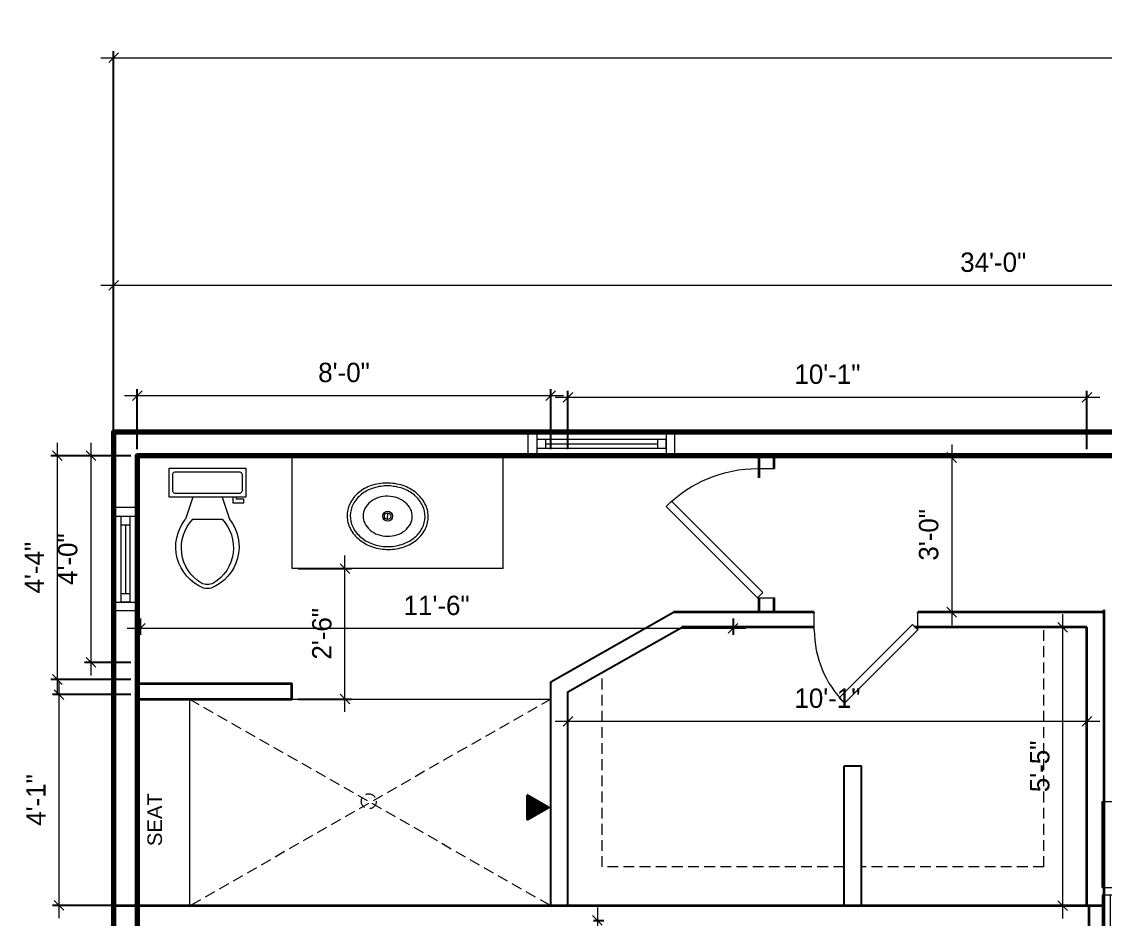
# Model space of a CAD drawing. Extents: x 2753 to 8941, y 12146 to 15850.
# Drawn here: x 7006.2 to 7257.8, y 14206 to 14414.4 of the extents above; entities that cross this region are included whole.
import ezdxf

# ---------------------------------------------------------------- set-up
doc = ezdxf.new("R2010")
doc.units = 0
doc.header["$LTSCALE"] = 20
doc.header["$MEASUREMENT"] = 0
doc.linetypes.add('HIDDEN', pattern=[0.375, 0.25, -0.125])
doc.layers.get('0').update_dxf_attribs({"lineweight": 9})
doc.layers.get('DefPoints').update_dxf_attribs({"color": 17})
for name, color, linetype in [('A-FLOOR-HANDRAIL', 3, 'Continuous'), ('A-WALL-PATT', 253, 'Continuous'), ('BNDYTEXT', 3, 'Continuous'), ('S-HATCH', 8, 'Continuous')]:
    doc.layers.add(name, color=color, linetype=linetype)
for name, color, linetype, lineweight in [('A-LIGHT+', 133, 'Continuous', 9), ('A-various', 8, 'Continuous', 5), ('A-Wall-New', 1, 'Continuous', 50), ('A-Wall-Partition', 3, 'Continuous', 35), ('A-windoor', 2, 'Continuous', 13), ('AFURNITURE', 134, 'Continuous', 18), ('DIM', 8, 'Continuous', 5), ('door', 43, 'Continuous', 13), ('Furniture', 132, 'Continuous', 5), ('hatch', 8, 'Continuous', 13), ('TEXT', 6, 'Continuous', 25)]:
    doc.layers.add(name, color=color, linetype=linetype, lineweight=lineweight)
doc.styles.get("Standard").update_dxf_attribs({"font": 'stylu.ttf'})
doc.dimstyles.new('Forum 24', dxfattribs={"dimscale": 24, "dimtxt": 0.1875, "dimasz": 0.09375, "dimexe": 0.0625, "dimexo": 0.0625, "dimgap": 0.125, "dimtad": 1, "dimdec": 4, "dimrnd": 1, "dimzin": 7, "dimdsep": 46, "dimlunit": 4, "dimtxsty": 'Standard', "dimblk": 'OBLIQUE', "dimblk1": 'DIMTICK', "dimblk2": 'OBLIQUE', "dimcen": -0.0625, "dimdle": 0.125, "dimclrd": 256, "dimclre": 256, "dimclrt": 256, "dimadec": 0, "dimazin": 0, "dimtfac": 1, "dimtdec": 4, "dimtmove": 1, "dimatfit": 3, "dimfxl": 0.0625, "dimtvp": 1.2, "dimfrac": 2, "dimtolj": 1, "dimtzin": 7, "dimlwd": 13, "dimarcsym": 0})

# ---------------------------------------------------------------- blocks, each defined once
blk = doc.blocks.new('A$C13B4006E')
at = {"layer": 'Furniture'}
for p, q in [((0, 83.54), (0, 103.54)), ((0, 103.54), (20, 103.54)), ((20, 83.54), (20, 103.54)), ((4.68, 98.86), (15.32, 88.21)), ((4.68, 88.21), (15.32, 98.86)), ((0, 83.54), (20, 83.54)), ((2, 21.77), (2, 81.77)), ((9, 38.97), (9, 81.77)), ((12, 41.12), (12, 81.77)), ((58.34, 81.77), (58.34, 21.77)), ((61.34, 81.77), (61.34, 21.77)), ((9, 38.97), (22.88, 48.93)), ((22.88, 48.93), (31.26, 21.77)), ((11.48, 37.05), (23.81, 45.91)), ((31.26, 21.77), (9, 38.97)), ((0, 20), (20, 20)), ((0, 20), (0, 0)), ((20, 20), (20, 0)), ((4.68, 4.68), (15.32, 15.32)), ((4.68, 15.32), (15.32, 4.68)), ((0, 0), (20, 0))]:
    blk.add_line(p, q, dxfattribs=at)
blk.add_lwpolyline([(72, 81.77), (0, 81.77), (0, 21.77), (72, 21.77)], close=True, dxfattribs=at)
blk.add_lwpolyline([(9, 39.96), (3.3, 39.96), (3.3, 65.54), (9, 65.54)], dxfattribs=at)
for centre in [(10, 93.54), (10, 10)]:
    blk.add_circle(centre, 7.53, dxfattribs=at)
blk = doc.blocks.new('_Oblique')
at = {"color": 0, "linetype": 'ByBlock', "lineweight": -2}
blk.add_line((-0.5, -0.5), (0.5, 0.5), dxfattribs=at)
blk = doc.blocks.new('*D807')
at = {"layer": 'DefPoints', "color": 0, "transparency": 16777216}
for p in [(7137.46, 14205.71), (7139.88, 14136.81), (7142.49, 14136.81)]:
    blk.add_point(p, dxfattribs=at)
at = {"layer": 'S-HATCH', "lineweight": 13, "transparency": 16777216}
blk.add_line((7139.88, 14208.71), (7139.88, 14133.81), dxfattribs=at)
at = {"layer": 'S-HATCH', "lineweight": -2, "transparency": 16777216}
for p, q in [((7138.96, 14205.71), (7141.38, 14205.71)), ((7140.99, 14136.81), (7138.38, 14136.81))]:
    blk.add_line(p, q, dxfattribs=at)
at = {"layer": 'S-HATCH', "lineweight": 13, "transparency": 16777216, "xscale": 2.25, "yscale": 2.25, "zscale": 2.25}
for p, rotation in [((7139.88, 14205.71), 90), ((7139.88, 14136.81), 270)]:
    blk.add_blockref('_Oblique', p, dxfattribs=dict(at, rotation=rotation))
at = {"layer": 'S-HATCH', "transparency": 16777216, "insert": (7134.54, 14171.26), "char_height": 4.5, "attachment_point": 5, "rotation": 90}
blk.add_mtext('\\A1;5\'-9"', dxfattribs=at)
blk = doc.blocks.new('DIMTICK')
for p, q in [((-1, 0), (1, 0)), ((0, 1), (0, -1))]:
    blk.add_line(p, q)
at = {"const_width": 0.141}
blk.add_lwpolyline([(0.71, 0.71), (-0.71, -0.71)], dxfattribs=at)
blk = doc.blocks.new('*D824')
at = {"layer": 'DefPoints', "color": 0, "transparency": 16777216}
for p in [(7889.48, 14406.07), (7889.48, 14319.13), (7027.54, 14315.51)]:
    blk.add_point(p, dxfattribs=at)
at = {"layer": 'DIM', "lineweight": -2, "transparency": 16777216}
for p, q in [((7027.54, 14317.01), (7027.54, 14407.57)), ((7889.48, 14320.63), (7889.48, 14407.57))]:
    blk.add_line(p, q, dxfattribs=at)
at = {"layer": 'DIM', "lineweight": 13, "transparency": 16777216}
blk.add_line((7024.54, 14406.07), (7892.48, 14406.07), dxfattribs=at)
at = {"layer": 'DIM', "lineweight": 13, "transparency": 16777216, "xscale": 2.25, "yscale": 2.25, "zscale": 2.25, "rotation": 180}
blk.add_blockref('_Oblique', (7027.54, 14406.07), dxfattribs=at)
at = {"layer": 'DIM', "lineweight": 13, "transparency": 16777216, "xscale": 2.25, "yscale": 2.25, "zscale": 2.25}
blk.add_blockref('_Oblique', (7889.48, 14406.07), dxfattribs=at)
at = {"layer": 'DIM', "transparency": 16777216, "insert": (7458.51, 14411.49), "char_height": 4.5, "attachment_point": 5}
blk.add_mtext('\\A1;71\'-10"', dxfattribs=at)
blk = doc.blocks.new('*D823')
at = {"layer": 'DefPoints', "color": 0, "transparency": 16777216}
for p in [(7027.54, 14353.19), (7027.54, 14319.13), (7436.02, 14319.13)]:
    blk.add_point(p, dxfattribs=at)
at = {"layer": 'DIM', "lineweight": -2, "transparency": 16777216}
for p, q in [((7027.54, 14320.63), (7027.54, 14354.69)), ((7436.02, 14320.63), (7436.02, 14354.69))]:
    blk.add_line(p, q, dxfattribs=at)
at = {"layer": 'DIM', "lineweight": 13, "transparency": 16777216}
blk.add_line((7439.02, 14353.19), (7024.54, 14353.19), dxfattribs=at)
at = {"layer": 'DIM', "lineweight": 13, "transparency": 16777216, "xscale": 2.25, "yscale": 2.25, "zscale": 2.25, "rotation": 180}
blk.add_blockref('_Oblique', (7027.54, 14353.19), dxfattribs=at)
at = {"layer": 'DIM', "lineweight": 13, "transparency": 16777216, "xscale": 2.25, "yscale": 2.25, "zscale": 2.25}
blk.add_blockref('_Oblique', (7436.02, 14353.19), dxfattribs=at)
at = {"layer": 'DIM', "transparency": 16777216, "insert": (7231.78, 14358.55), "char_height": 4.5, "attachment_point": 5}
blk.add_mtext('\\A1;34\'-0"', dxfattribs=at)
blk = doc.blocks.new('*D826')
at = {"layer": 'DefPoints', "color": 0, "transparency": 16777216}
for p in [(7257.55, 14209.21), (7438.02, 14209.21), (7438.02, 14182.06)]:
    blk.add_point(p, dxfattribs=at)
at = {"layer": 'S-HATCH', "lineweight": -2, "transparency": 16777216}
for p, q in [((7257.55, 14207.71), (7257.55, 14180.56)), ((7438.02, 14207.71), (7438.02, 14180.56))]:
    blk.add_line(p, q, dxfattribs=at)
at = {"layer": 'S-HATCH', "lineweight": 13, "transparency": 16777216}
blk.add_line((7254.55, 14182.06), (7441.02, 14182.06), dxfattribs=at)
at = {"layer": 'S-HATCH', "lineweight": 13, "transparency": 16777216, "xscale": 2.25, "yscale": 2.25, "zscale": 2.25, "rotation": 180}
blk.add_blockref('_Oblique', (7257.55, 14182.06), dxfattribs=at)
at = {"layer": 'S-HATCH', "lineweight": 13, "transparency": 16777216, "xscale": 2.25, "yscale": 2.25, "zscale": 2.25}
blk.add_blockref('_Oblique', (7438.02, 14182.06), dxfattribs=at)
at = {"layer": 'S-HATCH', "transparency": 16777216, "insert": (7347.78, 14187.43), "char_height": 4.5, "attachment_point": 5}
blk.add_mtext('\\A1;15\'-0"', dxfattribs=at)
blk = doc.blocks.new('*D838')
at = {"layer": 'DefPoints', "color": 0, "transparency": 16777216}
for p in [(7033.04, 14258.17), (7014.84, 14209.21), (7032.92, 14209.21)]:
    blk.add_point(p, dxfattribs=at)
at = {"layer": 'DIM', "lineweight": 13, "transparency": 16777216}
blk.add_line((7014.84, 14261.17), (7014.84, 14206.21), dxfattribs=at)
at = {"layer": 'DIM', "lineweight": -2, "transparency": 16777216}
for p, q in [((7031.54, 14258.17), (7013.34, 14258.17)), ((7031.42, 14209.21), (7013.34, 14209.21))]:
    blk.add_line(p, q, dxfattribs=at)
at = {"layer": 'DIM', "lineweight": 13, "transparency": 16777216, "xscale": 2.25, "yscale": 2.25, "zscale": 2.25}
for p, rotation in [((7014.84, 14258.17), 90), ((7014.84, 14209.21), 270)]:
    blk.add_blockref('_Oblique', p, dxfattribs=dict(at, rotation=rotation))
at = {"layer": 'DIM', "transparency": 16777216, "insert": (7009.49, 14233.69), "char_height": 4.5, "attachment_point": 5, "rotation": 90}
blk.add_mtext('\\A1;4\'-1"', dxfattribs=at)
blk = doc.blocks.new('*D839')
at = {"layer": 'DefPoints', "color": 0, "transparency": 16777216}
for p in [(7014.5, 14313.63), (7033.04, 14313.63), (7033.04, 14261.67)]:
    blk.add_point(p, dxfattribs=at)
at = {"layer": 'DIM', "lineweight": 13, "transparency": 16777216}
blk.add_line((7014.5, 14258.67), (7014.5, 14316.63), dxfattribs=at)
at = {"layer": 'DIM', "lineweight": -2, "transparency": 16777216}
for p, q in [((7031.54, 14313.63), (7013, 14313.63)), ((7031.54, 14261.67), (7013, 14261.67))]:
    blk.add_line(p, q, dxfattribs=at)
at = {"layer": 'DIM', "lineweight": 13, "transparency": 16777216, "xscale": 2.25, "yscale": 2.25, "zscale": 2.25}
for p, rotation in [((7014.5, 14313.63), 90), ((7014.5, 14261.67), 270)]:
    blk.add_blockref('_Oblique', p, dxfattribs=dict(at, rotation=rotation))
at = {"layer": 'DIM', "transparency": 16777216, "insert": (7009.15, 14287.65), "char_height": 4.5, "attachment_point": 5, "rotation": 90}
blk.add_mtext('\\A1;4\'-4"', dxfattribs=at)
blk = doc.blocks.new('*D840')
at = {"layer": 'DefPoints', "color": 0, "transparency": 16777216}
for p in [(7129.04, 14327.61), (7033.04, 14313.63), (7129.04, 14313.63)]:
    blk.add_point(p, dxfattribs=at)
at = {"layer": 'DIM', "lineweight": 13, "transparency": 16777216}
blk.add_line((7030.04, 14327.61), (7132.04, 14327.61), dxfattribs=at)
at = {"layer": 'DIM', "lineweight": -2, "transparency": 16777216}
for p, q in [((7033.04, 14315.13), (7033.04, 14329.11)), ((7129.04, 14315.13), (7129.04, 14329.11))]:
    blk.add_line(p, q, dxfattribs=at)
at = {"layer": 'DIM', "lineweight": 13, "transparency": 16777216, "xscale": 2.25, "yscale": 2.25, "zscale": 2.25, "rotation": 180}
blk.add_blockref('_Oblique', (7033.04, 14327.61), dxfattribs=at)
at = {"layer": 'DIM', "lineweight": 13, "transparency": 16777216, "xscale": 2.25, "yscale": 2.25, "zscale": 2.25}
blk.add_blockref('_Oblique', (7129.04, 14327.61), dxfattribs=at)
at = {"layer": 'DIM', "transparency": 16777216, "insert": (7081.04, 14332.95), "char_height": 4.5, "attachment_point": 5}
blk.add_mtext('\\A1;8\'-0"', dxfattribs=at)
blk = doc.blocks.new('*U669')
for p, q in [((-18, 0), (2, 0)), ((-18, -3.75), (-18, -1.75)), ((-18, -1.75), (2, -1.75)), ((-16, -1.75), (-16, -3.75)), ((0, -1.75), (0, -3.75)), ((2, -1.75), (2, -3.75)), ((2, -3.75), (-18, -3.75)), ((0, -2.75), (-16, -2.75)), ((-18, -5.5), (2, -5.5))]:
    blk.add_line(p, q)
blk.add_lwpolyline([(-18, -5.5), (-20, -5.5), (-20, 0), (-18, 0)], close=True)
at = {"extrusion": (0, 0, -1)}
blk.add_lwpolyline([(-2, -5.5), (-4, -5.5), (-4, 0), (-2, 0)], close=True, dxfattribs=at)
blk = doc.blocks.new('*D848')
at = {"layer": 'A-FLOOR-HANDRAIL', "lineweight": 13, "transparency": 16777216}
blk.add_line((7022.27, 14316.63), (7022.27, 14262.63), dxfattribs=at)
at = {"layer": 'A-FLOOR-HANDRAIL', "lineweight": -2, "transparency": 16777216}
for p, q in [((7031.54, 14313.63), (7020.77, 14313.63)), ((7031.54, 14265.63), (7020.77, 14265.63))]:
    blk.add_line(p, q, dxfattribs=at)
at = {"layer": 'DefPoints', "color": 0, "transparency": 16777216}
for p in [(7033.04, 14313.63), (7022.27, 14265.63), (7033.04, 14265.63)]:
    blk.add_point(p, dxfattribs=at)
at = {"layer": 'A-FLOOR-HANDRAIL', "lineweight": 13, "transparency": 16777216, "xscale": 2.25, "yscale": 2.25, "zscale": 2.25}
for p, rotation in [((7022.27, 14313.63), 90), ((7022.27, 14265.63), 270)]:
    blk.add_blockref('_Oblique', p, dxfattribs=dict(at, rotation=rotation))
at = {"layer": 'A-FLOOR-HANDRAIL', "transparency": 16777216, "insert": (7016.9, 14289.63), "char_height": 4.5, "attachment_point": 5, "rotation": 90}
blk.add_mtext('\\A1;4\'-0"', dxfattribs=at)
blk = doc.blocks.new('*D849')
at = {"layer": 'A-various', "lineweight": 13, "transparency": 16777216}
blk.add_line((7130.04, 14327.22), (7256.55, 14327.22), dxfattribs=at)
at = {"layer": 'A-various', "lineweight": -2, "transparency": 16777216}
for p, q in [((7133.04, 14315.13), (7133.04, 14328.72)), ((7253.55, 14315.13), (7253.55, 14328.72))]:
    blk.add_line(p, q, dxfattribs=at)
at = {"layer": 'DefPoints', "color": 0, "transparency": 16777216}
for p in [(7253.55, 14327.22), (7133.04, 14313.63), (7253.55, 14313.63)]:
    blk.add_point(p, dxfattribs=at)
at = {"layer": 'A-various', "lineweight": 13, "transparency": 16777216, "xscale": 2.25, "yscale": 2.25, "zscale": 2.25, "rotation": 180}
blk.add_blockref('_Oblique', (7133.04, 14327.22), dxfattribs=at)
at = {"layer": 'A-various', "lineweight": 13, "transparency": 16777216, "xscale": 2.25, "yscale": 2.25, "zscale": 2.25}
blk.add_blockref('_Oblique', (7253.55, 14327.22), dxfattribs=at)
at = {"layer": 'A-various', "transparency": 16777216, "insert": (7193.29, 14332.55), "char_height": 4.5, "attachment_point": 5}
blk.add_mtext('\\A1;10\'-1"', dxfattribs=at)
blk = doc.blocks.new('*U608')
for p, q in [((-24, 0), (-24, 4)), ((0, 0), (0, 4))]:
    blk.add_line(p, q)
blk.add_lwpolyline([(0, 0), (-16.97, -16.97), (-18.21, -15.73), (-1.24, 1.24)], close=True)
blk.add_arc((0, 0), 24, 180, 225)
blk = doc.blocks.new('*U679')
for p, q in [((-30, 0), (-30, -4)), ((0, 0), (0, -4))]:
    blk.add_line(p, q)
blk.add_lwpolyline([(0, 0), (-21.21, 21.21), (-22.45, 19.98), (-1.24, -1.24)], close=True)
blk.add_arc((0, 0), 30, 135, 180)
blk = doc.blocks.new('Toilet - top')
for p, q in [((9.5, -6), (9.5, -2)), ((-10, -8.5), (-8, -8.5)), ((-10, -9.5), (-10, -8.5)), ((-8, -8.5), (-8, -8)), ((-7, -8), (-7, -9.5)), ((-4, -8), (-6, -14)), ((4, -8), (6, -14)), ((-7, -9.5), (-10, -9.5)), ((4, -14), (-4, -14))]:
    blk.add_line(p, q)
blk.add_lwpolyline([(10.5, -8), (10.5, 0), (-10.5, 0), (-10.5, -8)], close=True)
for points in [[(-9.5, -2), (-9.5, -6)], [(8.5, -1), (-8.5, -1)], [(-8.5, -7), (8.5, -7)]]:
    blk.add_lwpolyline(points)
for centre, radius, start, end in [((-8.62, -1.88), 0.884, 81.8699, 188.1301), ((8.62, -1.88), 0.884, 351.8699, 98.1301), ((-8.62, -6.12), 0.884, 171.8699, 278.1301), ((8.62, -6.12), 0.884, 261.8699, 8.1301), ((3.52, -21.58), 12.17, 141.4691, 247.9714), ((4.2, -21.82), 11.33, 136.3677, 238.9468), ((-3.52, -21.58), 12.17, 292.0284, 38.5307), ((-4.2, -21.82), 11.33, 301.053, 43.6321), ((0, -27.88), 4, 245.7318, 294.2682), ((0, -29), 4, 254.8605, 285.1395)]:
    blk.add_arc(centre, radius, start, end)
blk = doc.blocks.new('*D776')
at = {"layer": 'DefPoints', "color": 0, "transparency": 16777216}
for p in [(7068.91, 14287.44), (7081.24, 14287.44), (7068.91, 14257.14)]:
    blk.add_point(p, dxfattribs=at)
at = {"layer": 'DIM', "lineweight": 13, "transparency": 16777216}
blk.add_line((7081.24, 14254.14), (7081.24, 14290.44), dxfattribs=at)
at = {"layer": 'DIM', "lineweight": -2, "transparency": 16777216}
for p, q in [((7070.41, 14287.44), (7082.74, 14287.44)), ((7070.41, 14257.14), (7082.74, 14257.14))]:
    blk.add_line(p, q, dxfattribs=at)
at = {"layer": 'DIM', "lineweight": 13, "transparency": 16777216, "xscale": 2.25, "yscale": 2.25, "zscale": 2.25}
for p, rotation in [((7081.24, 14287.44), 90), ((7081.24, 14257.14), 270)]:
    blk.add_blockref('_Oblique', p, dxfattribs=dict(at, rotation=rotation))
at = {"layer": 'DIM', "transparency": 16777216, "insert": (7075.91, 14272.29), "char_height": 4.5, "attachment_point": 5, "rotation": 90}
blk.add_mtext('\\A1;2\'-6"', dxfattribs=at)
blk = doc.blocks.new('*D777')
at = {"layer": 'DefPoints', "color": 0, "transparency": 16777216}
for p in [(7247.94, 14273.81), (7253.55, 14273.81), (7253.55, 14209.17)]:
    blk.add_point(p, dxfattribs=at)
at = {"layer": 'DIM', "lineweight": 13, "transparency": 16777216}
blk.add_line((7247.94, 14206.17), (7247.94, 14276.81), dxfattribs=at)
at = {"layer": 'DIM', "lineweight": -2, "transparency": 16777216}
for p, q in [((7252.05, 14273.81), (7246.44, 14273.81)), ((7252.05, 14209.17), (7246.44, 14209.17))]:
    blk.add_line(p, q, dxfattribs=at)
at = {"layer": 'DIM', "lineweight": 13, "transparency": 16777216, "xscale": 2.25, "yscale": 2.25, "zscale": 2.25}
for p, rotation in [((7247.94, 14273.81), 90), ((7247.94, 14209.17), 270)]:
    blk.add_blockref('_Oblique', p, dxfattribs=dict(at, rotation=rotation))
at = {"layer": 'DIM', "transparency": 16777216, "insert": (7242.6, 14241.49), "char_height": 4.5, "attachment_point": 5, "rotation": 90}
blk.add_mtext('\\A1;5\'-5"', dxfattribs=at)
blk = doc.blocks.new('*D778')
at = {"layer": 'DefPoints', "color": 0, "transparency": 16777216}
for p in [(7253.55, 14251.97), (7133.04, 14209.17), (7253.55, 14209.17)]:
    blk.add_point(p, dxfattribs=at)
at = {"layer": 'DIM', "lineweight": 13, "transparency": 16777216}
blk.add_line((7130.04, 14251.97), (7256.55, 14251.97), dxfattribs=at)
at = {"layer": 'DIM', "lineweight": -2, "transparency": 16777216}
for p, q in [((7133.04, 14210.67), (7133.04, 14253.47)), ((7253.55, 14210.67), (7253.55, 14253.47))]:
    blk.add_line(p, q, dxfattribs=at)
at = {"layer": 'DIM', "lineweight": 13, "transparency": 16777216, "xscale": 2.25, "yscale": 2.25, "zscale": 2.25, "rotation": 180}
blk.add_blockref('_Oblique', (7133.04, 14251.97), dxfattribs=at)
at = {"layer": 'DIM', "lineweight": 13, "transparency": 16777216, "xscale": 2.25, "yscale": 2.25, "zscale": 2.25}
blk.add_blockref('_Oblique', (7253.55, 14251.97), dxfattribs=at)
at = {"layer": 'DIM', "transparency": 16777216, "insert": (7193.29, 14257.3), "char_height": 4.5, "attachment_point": 5}
blk.add_mtext('\\A1;10\'-1"', dxfattribs=at)
blk = doc.blocks.new('*D779')
at = {"layer": 'DefPoints', "color": 0, "transparency": 16777216}
for p in [(7033.72, 14277.31), (7171.36, 14277.31), (7033.72, 14273.52)]:
    blk.add_point(p, dxfattribs=at)
at = {"layer": 'DIM', "lineweight": -2, "transparency": 16777216}
for p, q in [((7033.72, 14275.81), (7033.72, 14272.02)), ((7171.36, 14275.81), (7171.36, 14272.02))]:
    blk.add_line(p, q, dxfattribs=at)
at = {"layer": 'DIM', "lineweight": 13, "transparency": 16777216}
blk.add_line((7174.36, 14273.52), (7030.72, 14273.52), dxfattribs=at)
at = {"layer": 'DIM', "lineweight": 13, "transparency": 16777216, "xscale": 2.25, "yscale": 2.25, "zscale": 2.25, "rotation": 180}
blk.add_blockref('_Oblique', (7033.72, 14273.52), dxfattribs=at)
at = {"layer": 'DIM', "lineweight": 13, "transparency": 16777216, "xscale": 2.25, "yscale": 2.25, "zscale": 2.25}
blk.add_blockref('_Oblique', (7171.36, 14273.52), dxfattribs=at)
at = {"layer": 'DIM', "transparency": 16777216, "insert": (7102.54, 14278.85), "char_height": 4.5, "attachment_point": 5}
blk.add_mtext('\\A1;11\'-6"', dxfattribs=at)
blk = doc.blocks.new('*D767')
at = {"layer": 'A-WALL-PATT', "lineweight": 13, "transparency": 16777216}
blk.add_line((7222.16, 14316.23), (7222.16, 14274.31), dxfattribs=at)
at = {"layer": 'A-WALL-PATT', "lineweight": -2, "transparency": 16777216}
for p, q in [((7224.58, 14313.23), (7220.66, 14313.23)), ((7224.58, 14277.31), (7220.66, 14277.31))]:
    blk.add_line(p, q, dxfattribs=at)
at = {"layer": 'DefPoints', "color": 0, "transparency": 16777216}
for p in [(7226.08, 14313.23), (7222.16, 14277.31), (7226.08, 14277.31)]:
    blk.add_point(p, dxfattribs=at)
at = {"layer": 'A-WALL-PATT', "lineweight": 13, "transparency": 16777216, "xscale": 2.25, "yscale": 2.25, "zscale": 2.25}
for p, rotation in [((7222.16, 14313.23), 90), ((7222.16, 14277.31), 270)]:
    blk.add_blockref('_Oblique', p, dxfattribs=dict(at, rotation=rotation))
at = {"layer": 'A-WALL-PATT', "transparency": 16777216, "insert": (7216.81, 14295.27), "char_height": 4.5, "attachment_point": 5, "rotation": 90}
blk.add_mtext('\\A1;3\'-0"', dxfattribs=at)
blk = doc.blocks.new('*U672')
for p, q in [((-18, 0), (12, 0)), ((-18, -3.75), (-18, -1.75)), ((-18, -1.75), (12, -1.75)), ((-16, -1.75), (-16, -3.75)), ((10, -1.75), (10, -3.75)), ((12, -1.75), (12, -3.75)), ((12, -3.75), (-18, -3.75)), ((10, -2.75), (-16, -2.75)), ((-18, -5.5), (12, -5.5))]:
    blk.add_line(p, q)
blk.add_lwpolyline([(-18, -5.5), (-20, -5.5), (-20, 0), (-18, 0)], close=True)
at = {"extrusion": (0, 0, -1)}
blk.add_lwpolyline([(-12, -5.5), (-14, -5.5), (-14, 0), (-12, 0)], close=True, dxfattribs=at)

msp = doc.modelspace()

# ---------------------------------------------------------------- hatches: boundary and pattern name
at = {"layer": 'DIM'}
h = msp.add_hatch(dxfattribs=at)
h.set_pattern_fill('ANSI31', color=1, angle=-150)
h.set_pattern_definition([(255, (8804.90863, 18419.99881), (0.1207407283, -0.0323523806), [])])
h.paths.add_polyline_path([(7123.59826, 14234.81312), (7128.54377, 14231.95783), (7123.64648, 14229.13038), (7123.64648, 14234.78528)])

# ---------------------------------------------------------------- linework, layer by layer
at = {"layer": 'A-FLOOR-HANDRAIL'}
for p, q in [((7190.24012, 14277.17401), (7190.24012, 14277.31324)), ((7214.24012, 14277.17401), (7214.24012, 14277.31324)), ((7129.03678, 14209.16506), (7129.03678, 14261.14227)), ((7133.03678, 14209.16506), (7133.03678, 14258.81252)), ((7197.18191, 14209.06424), (7197.18191, 14241.60111)), ((7197.18191, 14241.60111), (7201.18191, 14241.60111)), ((7201.18191, 14209.06424), (7201.18191, 14241.60111))]:
    msp.add_line(p, q, dxfattribs=at)
at = {"layer": 'A-LIGHT+'}
for p, q in [((7045.1717, 14257.14227), (7045.1717, 14209.03243)), ((7069.1717, 14257.14227), (7129.03678, 14257.14227)), ((7129.03678, 14257.14227), (7129.03678, 14209.03243))]:
    msp.add_line(p, q, dxfattribs=at)
at = {"layer": 'A-Wall-New', "lineweight": 70}
for points in [[(7384.93852, 14319.12574), (7027.53678, 14319.12574), (7027.53678, 13667.67673), (7267.51632, 13667.67673), (7267.51632, 13761.62129), (7296.71424, 13761.62129), (7315.17862, 13721.18994), (7420.56234, 13721.18994), (7424.89119, 13730.66879)], [(7359.67803, 14313.62574), (7033.03678, 14313.62574), (7033.03678, 13673.17673), (7262.01632, 13673.17673), (7262.01632, 13767.12129), (7300.24888, 13767.12129), (7318.71325, 13726.68994), (7417.02771, 13726.68994), (7419.91539, 13733.01308)]]:
    msp.add_lwpolyline(points, dxfattribs=at)
at = {"layer": 'A-Wall-Partition'}
for p, q in [((7177.36145, 14312.98063), (7177.36145, 14308.47466)), ((7180.86145, 14312.98063), (7180.86145, 14310.67249)), ((7177.36145, 14280.67249), (7177.36145, 14277.21639)), ((7180.86145, 14280.67249), (7180.86145, 14277.21639)), ((7190.24012, 14277.31324), (7157.54495, 14277.31324)), ((7257.54852, 14277.31324), (7214.24012, 14277.31324)), ((7214.74338, 14277.31324), (7214.24012, 14277.31324)), ((7257.54852, 14208.96341), (7257.54852, 14277.81324)), ((7190.24012, 14273.81324), (7159.4819, 14273.81324)), ((7214.74338, 14273.81324), (7213.6009, 14273.81324)), ((7253.54852, 14273.81324), (7214.74338, 14273.81324)), ((7253.54852, 14208.96341), (7253.54852, 14273.81324)), ((7027.53678, 14209.16506), (7137.4474, 14209.16506)), ((7033.03678, 14209.21332), (7257.54852, 14209.21332)), ((7254.04852, 14036.44726), (7254.04852, 14209.21332)), ((7257.54852, 14041.25681), (7257.54852, 14209.21332))]:
    msp.add_line(p, q, dxfattribs=at)
msp.add_lwpolyline([(7032.91305, 14257.14227), (7068.91305, 14257.14227), (7068.91305, 14260.64227), (7032.91305, 14260.64227)], dxfattribs=at)
msp.add_lwpolyline([(7123.59826, 14234.81312), (7128.54377, 14231.95783), (7123.64648, 14229.13038), (7123.64648, 14234.78528)], close=True, dxfattribs=at)
at = {"layer": 'AFURNITURE'}
for p, q in [((7069.00753, 14287.44142), (7069.00753, 14313.62574)), ((7117.95927, 14287.44142), (7117.95927, 14313.62574)), ((7117.95927, 14287.44142), (7069.00753, 14287.44142))]:
    msp.add_line(p, q, dxfattribs=at)
at = {"layer": 'AFURNITURE', "linetype": 'HIDDEN', "ltscale": 0.5}
for p, q in [((7243.54852, 14218.13253), (7243.54852, 14273.81324)), ((7140.96888, 14218.13253), (7140.96888, 14263.31192)), ((7129.03678, 14257.14227), (7045.1717, 14209.03243)), ((7045.1717, 14257.14227), (7129.03678, 14209.16506)), ((7197.18191, 14218.13253), (7140.96888, 14218.13253)), ((7243.54852, 14218.13253), (7201.18191, 14218.13253))]:
    msp.add_line(p, q, dxfattribs=at)
msp.add_circle((7086.79481, 14233.38808), 1.73467, dxfattribs=at)
at = {"layer": 'BNDYTEXT'}
for p, q in [((7129.03678, 14261.14227), (7157.54495, 14277.31324)), ((7133.03678, 14258.81252), (7159.51851, 14273.834))]:
    msp.add_line(p, q, dxfattribs=at)
at = {"layer": 'hatch'}
msp.add_line((7091.16834, 14298.81789), (7091.17718, 14300.35752), dxfattribs=at)
for points in [[(7100.58871, 14299.23018, 0.117634257), (7100.0132, 14302.1251, 0.10446928), (7098.03782, 14304.78593, 0.09001579), (7095.12564, 14306.54924, 0.081919949), (7091.46547, 14307.29663, 0.081919949), (7087.75917, 14306.82894, 0.09001579), (7084.72166, 14305.29155, 0.10446928), (7082.55019, 14302.78818, 0.117634257), (7081.75681, 14299.94524, 0.117634257), (7082.33232, 14297.05032, 0.10446928), (7084.3077, 14294.38949, 0.09001579), (7087.21988, 14292.62618, 0.081919949), (7090.88005, 14291.87879, 0.081919949), (7094.58635, 14292.34647, 0.09001579), (7097.62386, 14293.88387, 0.10446928), (7099.79534, 14296.38724, 0.117634257)], [(7099.8604, 14299.41538, 0.1186217), (7099.28243, 14302.04556, 0.104678172), (7097.41466, 14304.44699, 0.089562066), (7094.70293, 14306.00867, 0.081184699), (7091.3125, 14306.6321, 0.081184699), (7087.90001, 14306.14361, 0.089562066), (7085.12848, 14304.6907, 0.104678172), (7083.16694, 14302.36523, 0.1186217), (7082.48512, 14299.76004, 0.1186217), (7083.06309, 14297.12986, 0.104678172), (7084.93087, 14294.72843, 0.089562066), (7087.64259, 14293.16675, 0.081184699), (7091.03302, 14292.54332, 0.081184699), (7094.44551, 14293.0318, 0.089562066), (7097.21704, 14294.48472, 0.104678172), (7099.17858, 14296.81018, 0.1186217)], [(7096.88476, 14299.49103, 0.118282567), (7096.4995, 14301.22572, 0.10460746), (7095.26737, 14302.80521, 0.089717964), (7093.48093, 14303.83022, 0.081436083), (7091.25142, 14304.23463, 0.081436083), (7089.0095, 14303.90591, 0.089717964), (7087.18938, 14302.94195, 0.10460746), (7085.90451, 14301.40506, 0.118282567), (7085.46076, 14299.68439, 0.118282567), (7085.84602, 14297.94969, 0.10460746), (7087.07815, 14296.3702, 0.089717964), (7088.86459, 14295.34519, 0.081436083), (7091.0941, 14294.94078, 0.081436083), (7093.33602, 14295.26951, 0.089717964), (7095.15614, 14296.23347, 0.10460746), (7096.44101, 14297.77036, 0.118282567)]]:
    msp.add_lwpolyline(points, format="xyb", close=True, dxfattribs=at)
for radius in [1.15474, 0.76983]:
    msp.add_circle((7091.17276, 14299.58771), radius, dxfattribs=at)

# ---------------------------------------------------------------- block references
at = {"layer": 'A-windoor', "lineweight": 25, "xscale": -1}
msp.add_blockref('*U672', (7137.8208, 14319.12574), dxfattribs=at)
at = {"layer": 'A-windoor', "lineweight": 25, "rotation": 89.99999999999999}
msp.add_blockref('*U669', (7027.53678, 14297.62574), dxfattribs=at)
at = {"layer": 'door', "lineweight": 20, "xscale": -1, "rotation": 89.99999999999993}
msp.add_blockref('*U679', (7177.08441, 14280.67249), dxfattribs=at)
at = {"layer": 'door', "lineweight": 20}
msp.add_blockref('*U608', (7214.24012, 14273.17401), dxfattribs=at)
at = {"layer": 'Furniture'}
msp.add_blockref('A$C13B4006E', (7257.04852, 14129.80674), dxfattribs=at)
at = {"layer": 'hatch', "xscale": -0.8484843624469084, "yscale": 0.8484843624469084, "zscale": 0.8484843624469084}
msp.add_blockref('Toilet - top', (7049.32306, 14310.78676), dxfattribs=at)

# ---------------------------------------------------------------- texts
at = {"layer": 'TEXT', "insert": (7037.10823, 14229.12876), "char_height": 2.25, "width": 48.955399, "attachment_point": 5, "rotation": 90}
msp.add_mtext('{\\fArial|b0|i0|c0|p34;\\H1.5x;SEAT}', dxfattribs=at)

# ---------------------------------------------------------------- dimensions: what is measured, and where the dimension line sits
at = {"layer": 'A-FLOOR-HANDRAIL'}
dim = msp.add_linear_dim(base=(7022.26782, 14265.62574), p1=(7033.03678, 14313.62574), p2=(7033.03678, 14265.62574), angle=90, dimstyle='Forum 24', dxfattribs=at)
dim.commit()
dim.dimension.update_dxf_attribs({"geometry": '*D848', "text_midpoint": (7016.90088, 14289.62574)})
at = {"layer": 'A-various'}
dim = msp.add_linear_dim(base=(7253.54852, 14327.21978), p1=(7133.03678, 14313.62574), p2=(7253.54852, 14313.62574), dimstyle='Forum 24', dxfattribs=at)
dim.commit()
dim.dimension.update_dxf_attribs({"geometry": '*D849', "text_midpoint": (7193.29265, 14332.55049)})
at = {"layer": 'A-WALL-PATT'}
dim = msp.add_linear_dim(base=(7222.1612, 14277.31324), p1=(7226.07599, 14313.23237), p2=(7226.07599, 14277.31324), angle=90, dimstyle='Forum 24', dxfattribs=at)
dim.commit()
dim.dimension.update_dxf_attribs({"geometry": '*D767', "text_midpoint": (7216.81401, 14295.27281)})
at = {"layer": 'DIM'}
for base, p1, p2, picture, middle in [((7889.47949, 14406.06679), (7027.53678, 14315.51241), (7889.47949, 14319.12574), '*D824', (7458.50814, 14411.49468)), ((7027.53678, 14353.1875), (7436.01632, 14319.12574), (7027.53678, 14319.12574), '*D823', (7231.77655, 14358.55445)), ((7129.03678, 14327.61051), (7033.03678, 14313.62574), (7129.03678, 14313.62574), '*D840', (7081.03678, 14332.9544)), ((7033.71831, 14273.51882), (7171.36145, 14277.31324), (7033.71831, 14277.31324), '*D779', (7102.53988, 14278.85283)), ((7253.54852, 14251.97066), (7133.03678, 14209.16506), (7253.54852, 14209.16506), '*D778', (7193.29265, 14257.30137))]:
    dim = msp.add_linear_dim(base=base, p1=p1, p2=p2, dimstyle='Forum 24', dxfattribs=at)
    dim.commit()
    dim.dimension.update_dxf_attribs({"geometry": picture, "text_midpoint": middle})
for base, p1, p2, angle, picture, middle in [((7014.49887, 14313.62574), (7033.03678, 14261.66506), (7033.03678, 14313.62574), 90, '*D839', (7009.14839, 14287.6454)), ((7081.243252, 14287.44142), (7068.913052, 14257.142273), (7068.913052, 14287.44142), 270, '*D776', (7075.909247, 14272.291847)), ((7247.94469, 14273.81324), (7253.54852, 14209.16506), (7253.54852, 14273.81324), 270, '*D777', (7242.59751, 14241.48915)), ((7014.83742, 14209.21332), (7033.03678, 14258.16506), (7032.91886, 14209.21332), 90, '*D838', (7009.48695, 14233.68919))]:
    dim = msp.add_linear_dim(base=base, p1=p1, p2=p2, angle=angle, dimstyle='Forum 24', dxfattribs=at)
    dim.commit()
    dim.dimension.update_dxf_attribs({"geometry": picture, "text_midpoint": middle})
at = {"layer": 'S-HATCH'}
dim = msp.add_linear_dim(base=(7139.88364, 14136.81449), p1=(7137.46169, 14205.71332), p2=(7142.48807, 14136.81449), angle=90, dimstyle='Forum 24', dxfattribs=at)
dim.commit()
dim.dimension.update_dxf_attribs({"geometry": '*D807', "text_midpoint": (7134.53646, 14171.26391)})
dim = msp.add_linear_dim(base=(7438.01632, 14182.0625), p1=(7257.54852, 14209.21332), p2=(7438.01632, 14209.21332), dimstyle='Forum 24', dxfattribs=at)
dim.commit()
dim.dimension.update_dxf_attribs({"geometry": '*D826', "text_midpoint": (7347.78242, 14187.42615)})

doc.saveas('drawing.dxf')
